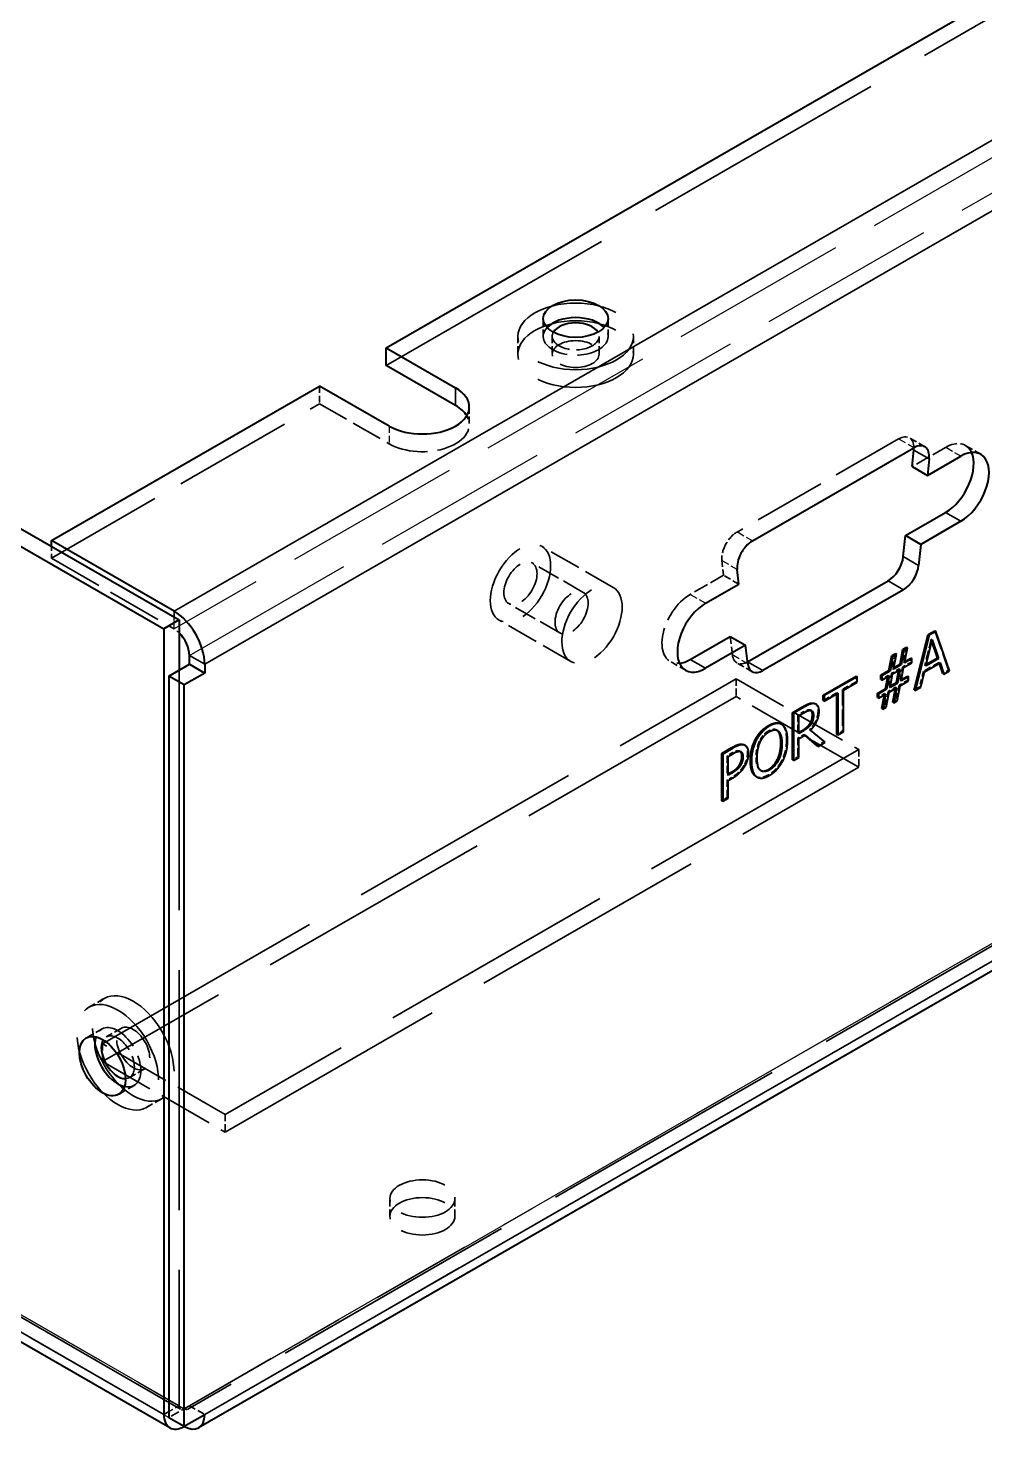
# Model space of a CAD drawing. Header units: millimetres. Extents: x 0 to 1188, y 0 to 840.
# Drawn here: x 1034.16 to 1067.27, y 631.23 to 679.83 of the extents above; entities that cross this region are included whole.
import ezdxf

# ---------------------------------------------------------------- set-up
doc = ezdxf.new("R2010")
doc.units = ezdxf.units.MM
doc.header["$LTSCALE"] = 2
doc.linetypes.add('DASHED', pattern=[0.2067, 0.1654, -0.0413])
for name, color, linetype, lineweight in [('가려진 것(ISO)', 2, 'DASHED', 35), ('가려진 좁은 것(ISO)', 2, 'DASHED', 25), ('가시적인 것(ISO)', 3, 'Continuous', 40), ('가시적인 좁은 것(ISO)', 3, 'Continuous', 35)]:
    doc.layers.add(name, color=color, linetype=linetype, lineweight=lineweight)

msp = doc.modelspace()

# ---------------------------------------------------------------- linework, layer by layer
at = {"layer": '가려진 것(ISO)', "ltscale": 26.00387}
msp.add_line((1046.548, 668.156), (1099.758, 698.798), dxfattribs=at)
at = {"layer": '가려진 것(ISO)', "ltscale": 25.337482}
msp.add_line((1039.441, 632.055), (957.968, 678.972), dxfattribs=at)
at = {"layer": '가려진 것(ISO)', "ltscale": 26.124819}
msp.add_line((1116.058, 676.032), (1039.69, 632.055), dxfattribs=at)
at = {"layer": '가려진 것(ISO)', "ltscale": 0.714161}
for p, q in [((1051.982, 669.164), (1051.982, 669.777)), ((1054.232, 669.164), (1054.232, 669.777)), ((1051.107, 669.164), (1051.107, 668.551)), ((1052.296, 669.164), (1052.296, 668.551)), ((1053.917, 669.164), (1053.917, 668.551)), ((1055.107, 669.164), (1055.107, 668.551)), ((1044.25, 667.446), (1044.25, 666.833)), ((1049.428, 666.723), (1049.428, 666.11)), ((1065.186, 665.347), (1064.655, 665.652)), ((1067.122, 665.086), (1066.591, 665.392)), ((1058.751, 660.594), (1058.221, 660.899)), ((1056.91, 657.613), (1056.38, 657.919)), ((1059.212, 657.563), (1058.682, 657.869)), ((1058.657, 657.313), (1058.657, 656.7)), ((1062.9, 654.87), (1062.9, 654.257)), ((1036.269, 645.957), (1036.8, 646.262)), ((1036.706, 645.199), (1036.176, 644.893)), ((1036.863, 644.926), (1037.393, 645.232)), ((1036.737, 644.69), (1036.737, 644.077)), ((1037.672, 643.521), (1038.202, 643.827)), ((1037.829, 643.249), (1037.298, 642.943)), ((1038.265, 642.491), (1038.796, 642.796)), ((1040.98, 642.247), (1040.98, 641.634)), ((1046.678, 638.722), (1046.678, 639.336)), ((1048.928, 638.722), (1048.928, 639.336)), ((1039.742, 632.17), (1040.273, 631.864))]:
    msp.add_line(p, q, dxfattribs=at)
at = {"layer": '가려진 것(ISO)', "ltscale": 12.499472}
msp.add_line((1034.969, 661.489), (1044.25, 666.833), dxfattribs=at)
at = {"layer": '가려진 것(ISO)', "ltscale": 3.237884}
msp.add_line((1044.25, 666.833), (1046.654, 665.449), dxfattribs=at)
at = {"layer": '가려진 것(ISO)', "ltscale": 7.529468}
msp.add_line((1064.281, 665.615), (1058.69, 662.396), dxfattribs=at)
at = {"layer": '가려진 것(ISO)', "ltscale": 1.554712}
for p, q in [((1065.905, 665.324), (1064.751, 664.659)), ((1058.221, 660.899), (1057.066, 660.234))]:
    msp.add_line(p, q, dxfattribs=at)
at = {"layer": '가려진 것(ISO)', "ltscale": 0.476993}
msp.add_line((1034.969, 661.489), (1034.969, 661.898), dxfattribs=at)
at = {"layer": '가려진 것(ISO)', "ltscale": 5.71399}
for p, q in [((1034.969, 661.489), (1039.212, 659.045)), ((1058.657, 657.313), (1062.9, 654.87)), ((1062.9, 654.257), (1058.657, 656.7)), ((1040.98, 642.247), (1036.737, 644.69)), ((1036.737, 644.077), (1040.98, 641.634))]:
    msp.add_line(p, q, dxfattribs=at)
at = {"layer": '가려진 것(ISO)', "ltscale": 3.333119}
for p, q in [((1054.408, 660.478), (1051.933, 661.903)), ((1052.936, 657.921), (1050.461, 659.346))]:
    msp.add_line(p, q, dxfattribs=at)
at = {"layer": '가려진 것(ISO)', "ltscale": 2.380771}
for p, q in [((1053.37, 660.309), (1051.602, 661.327)), ((1052.561, 658.904), (1050.793, 659.922))]:
    msp.add_line(p, q, dxfattribs=at)
at = {"layer": '가려진 것(ISO)', "ltscale": 0.632481}
msp.add_line((1058.164, 661.405), (1058.221, 660.899), dxfattribs=at)
at = {"layer": '가려진 것(ISO)', "ltscale": 0.806388}
msp.add_line((1058.457, 658.787), (1058.53, 658.141), dxfattribs=at)
at = {"layer": '가려진 것(ISO)', "ltscale": 0.943417}
msp.add_line((1065.409, 658.687), (1065.192, 657.792), dxfattribs=at)
at = {"layer": '가려진 것(ISO)', "ltscale": 0.047517}
for p, q in [((1065.409, 658.687), (1065.445, 658.667)), ((1064.07, 657.674), (1064.105, 657.654)), ((1064.299, 657.66), (1064.334, 657.64)), ((1064.418, 657.726), (1064.454, 657.706)), ((1064.451, 657.894), (1064.487, 657.874)), ((1064.697, 657.887), (1064.732, 657.866)), ((1065.14, 657.576), (1065.176, 657.556)), ((1065.192, 657.792), (1065.227, 657.771)), ((1065.68, 657.887), (1065.715, 657.867)), ((1066.007, 657.618), (1066.042, 657.598)), ((1062.808, 657.218), (1062.843, 657.198)), ((1063.914, 657.436), (1063.949, 657.416)), ((1064.037, 657.509), (1064.072, 657.489)), ((1064.299, 657.097), (1064.334, 657.077)), ((1064.332, 657.265), (1064.368, 657.245)), ((1064.585, 657.262), (1064.621, 657.242)), ((1062.146, 656.836), (1062.181, 656.816)), ((1062.334, 656.945), (1062.369, 656.924)), ((1063.795, 656.807), (1063.83, 656.787)), ((1063.917, 656.878), (1063.953, 656.857)), ((1063.948, 657.041), (1063.984, 657.021)), ((1064.176, 657.027), (1064.212, 657.006)), ((1065.012, 657.045), (1065.047, 657.025)), ((1061.238, 656.235), (1061.274, 656.215)), ((1063.818, 656.358), (1063.853, 656.337)), ((1064.199, 656.577), (1064.235, 656.557)), ((1060.233, 655.742), (1060.268, 655.721)), ((1060.797, 656.065), (1060.832, 656.045)), ((1060.056, 655.549), (1060.091, 655.529)), ((1060.797, 655.45), (1060.832, 655.471)), ((1060.797, 655.45), (1060.832, 655.43)), ((1060.797, 655.269), (1060.832, 655.248)), ((1061.012, 655.393), (1061.047, 655.372)), ((1061.2, 655.562), (1061.235, 655.542)), ((1061.703, 655.14), (1061.739, 655.12)), ((1062.334, 655.503), (1062.369, 655.483)), ((1058.348, 654.655), (1058.383, 654.634)), ((1058.79, 654.815), (1058.826, 654.794)), ((1060.797, 654.618), (1060.832, 654.598)), ((1058.348, 654.003), (1058.383, 654.023)), ((1058.348, 654.003), (1058.383, 653.982)), ((1058.348, 653.817), (1058.383, 653.797)), ((1059.499, 654.151), (1059.534, 654.131)), ((1058.348, 653.208), (1058.383, 653.187))]:
    msp.add_line(p, q, dxfattribs=at)
at = {"layer": '가려진 것(ISO)', "ltscale": 0.101237}
msp.add_line((1065.433, 658.618), (1065.409, 658.687), dxfattribs=at)
at = {"layer": '가려진 것(ISO)', "ltscale": 2.009916}
msp.add_line((1065.53, 658.979), (1066.007, 657.618), dxfattribs=at)
at = {"layer": '가려진 것(ISO)', "ltscale": 0.55657}
for p, q in [((1064.169, 658.195), (1064.07, 657.674)), ((1064.551, 658.415), (1064.451, 657.894))]:
    msp.add_line(p, q, dxfattribs=at)
at = {"layer": '가려진 것(ISO)', "ltscale": 25.097536}
msp.add_line((1039.389, 657.617), (1039.389, 632.17), dxfattribs=at)
at = {"layer": '가려진 것(ISO)', "ltscale": 0.353365}
msp.add_line((1064.299, 657.66), (1064.037, 657.509), dxfattribs=at)
at = {"layer": '가려진 것(ISO)', "ltscale": 0.059308}
for p, q in [((1064.07, 657.674), (1064.114, 657.7)), ((1064.451, 657.894), (1064.496, 657.919))]:
    msp.add_line(p, q, dxfattribs=at)
at = {"layer": '가려진 것(ISO)', "ltscale": 0.04873}
msp.add_line((1064.29, 657.615), (1064.299, 657.66), dxfattribs=at)
at = {"layer": '가려진 것(ISO)', "ltscale": 0.493694}
msp.add_line((1064.418, 657.726), (1064.332, 657.265), dxfattribs=at)
at = {"layer": '가려진 것(ISO)', "ltscale": 0.374974}
msp.add_line((1064.697, 657.887), (1064.418, 657.726), dxfattribs=at)
at = {"layer": '가려진 것(ISO)', "ltscale": 0.172774}
for p, q in [((1064.697, 658.035), (1064.697, 657.887)), ((1064.585, 657.411), (1064.585, 657.262))]:
    msp.add_line(p, q, dxfattribs=at)
at = {"layer": '가려진 것(ISO)', "ltscale": 0.55977}
msp.add_line((1065.14, 657.576), (1065.012, 657.045), dxfattribs=at)
at = {"layer": '가려진 것(ISO)', "ltscale": 0.726895}
msp.add_line((1065.68, 657.887), (1065.14, 657.576), dxfattribs=at)
at = {"layer": '가려진 것(ISO)', "ltscale": 0.063029}
msp.add_line((1065.192, 657.792), (1065.239, 657.819), dxfattribs=at)
at = {"layer": '가려진 것(ISO)', "ltscale": 0.049771}
msp.add_line((1065.691, 657.853), (1065.68, 657.887), dxfattribs=at)
at = {"layer": '가려진 것(ISO)', "ltscale": 0.266928}
msp.add_line((1066.007, 657.618), (1065.808, 657.504), dxfattribs=at)
at = {"layer": '가려진 것(ISO)', "ltscale": 24.995968}
for p, q in [((1036.737, 644.69), (1058.657, 657.313)), ((1058.657, 656.7), (1036.737, 644.077)), ((1062.9, 654.87), (1040.98, 642.247)), ((1040.98, 641.634), (1062.9, 654.257))]:
    msp.add_line(p, q, dxfattribs=at)
at = {"layer": '가려진 것(ISO)', "ltscale": 0.638915}
for p, q in [((1062.808, 657.218), (1062.334, 656.945)), ((1062.146, 656.836), (1061.671, 656.563))]:
    msp.add_line(p, q, dxfattribs=at)
at = {"layer": '가려진 것(ISO)', "ltscale": 0.225253}
msp.add_line((1062.808, 657.411), (1062.808, 657.218), dxfattribs=at)
at = {"layer": '가려진 것(ISO)', "ltscale": 0.341017}
msp.add_line((1063.914, 657.436), (1063.661, 657.29), dxfattribs=at)
at = {"layer": '가려진 것(ISO)', "ltscale": 0.048693}
msp.add_line((1063.905, 657.39), (1063.914, 657.436), dxfattribs=at)
at = {"layer": '가려진 것(ISO)', "ltscale": 0.500422}
msp.add_line((1064.037, 657.509), (1063.948, 657.041), dxfattribs=at)
at = {"layer": '가려진 것(ISO)', "ltscale": 0.555072}
for p, q in [((1064.299, 657.097), (1064.199, 656.577)), ((1063.917, 656.878), (1063.818, 656.358))]:
    msp.add_line(p, q, dxfattribs=at)
at = {"layer": '가려진 것(ISO)', "ltscale": 0.385779}
msp.add_line((1064.585, 657.262), (1064.299, 657.097), dxfattribs=at)
at = {"layer": '가려진 것(ISO)', "ltscale": 0.058956}
msp.add_line((1064.332, 657.265), (1064.376, 657.29), dxfattribs=at)
at = {"layer": '가려진 것(ISO)', "ltscale": 0.047334}
msp.add_line((1062.146, 656.796), (1062.146, 656.836), dxfattribs=at)
at = {"layer": '가려진 것(ISO)', "ltscale": 1.679244}
msp.add_line((1062.334, 656.945), (1062.334, 655.503), dxfattribs=at)
at = {"layer": '가려진 것(ISO)', "ltscale": 0.330212}
msp.add_line((1063.795, 656.807), (1063.549, 656.666), dxfattribs=at)
at = {"layer": '가려진 것(ISO)', "ltscale": 0.048785}
for p, q in [((1063.786, 656.761), (1063.795, 656.807)), ((1064.168, 656.981), (1064.176, 657.027))]:
    msp.add_line(p, q, dxfattribs=at)
at = {"layer": '가려진 것(ISO)', "ltscale": 0.348734}
msp.add_line((1064.176, 657.027), (1063.917, 656.878), dxfattribs=at)
at = {"layer": '가려진 것(ISO)', "ltscale": 0.059112}
msp.add_line((1063.948, 657.041), (1063.992, 657.066), dxfattribs=at)
at = {"layer": '가려진 것(ISO)', "ltscale": 0.256123}
msp.add_line((1065.012, 657.045), (1064.822, 656.936), dxfattribs=at)
at = {"layer": '가려진 것(ISO)', "ltscale": 0.251493}
msp.add_line((1060.983, 656.173), (1060.797, 656.065), dxfattribs=at)
at = {"layer": '가려진 것(ISO)', "ltscale": 0.165056}
for p, q in [((1063.818, 656.358), (1063.695, 656.287)), ((1064.199, 656.577), (1064.077, 656.507))]:
    msp.add_line(p, q, dxfattribs=at)
at = {"layer": '가려진 것(ISO)', "ltscale": 0.716091}
msp.add_line((1060.797, 656.065), (1060.797, 655.45), dxfattribs=at)
at = {"layer": '가려진 것(ISO)', "ltscale": 0.290081}
msp.add_line((1061.012, 655.393), (1060.797, 655.269), dxfattribs=at)
at = {"layer": '가려진 것(ISO)', "ltscale": 0.757766}
msp.add_line((1060.797, 655.269), (1060.797, 654.618), dxfattribs=at)
at = {"layer": '가려진 것(ISO)', "ltscale": 0.060476}
msp.add_line((1061.04, 655.368), (1061.012, 655.393), dxfattribs=at)
at = {"layer": '가려진 것(ISO)', "ltscale": 1.070492}
msp.add_line((1061.2, 655.562), (1061.703, 655.14), dxfattribs=at)
at = {"layer": '가려진 것(ISO)', "ltscale": 0.328669}
msp.add_line((1061.703, 655.14), (1061.459, 654.999), dxfattribs=at)
at = {"layer": '가려진 것(ISO)', "ltscale": 0.253036}
for p, q in [((1062.334, 655.503), (1062.146, 655.395)), ((1060.797, 654.618), (1060.609, 654.51)), ((1058.348, 653.208), (1058.16, 653.099))]:
    msp.add_line(p, q, dxfattribs=at)
at = {"layer": '가려진 것(ISO)', "ltscale": 0.209818}
msp.add_line((1058.503, 654.744), (1058.348, 654.655), dxfattribs=at)
at = {"layer": '가려진 것(ISO)', "ltscale": 0.759309}
msp.add_line((1058.348, 654.655), (1058.348, 654.003), dxfattribs=at)
at = {"layer": '가려진 것(ISO)', "ltscale": 0.214448}
msp.add_line((1058.507, 653.909), (1058.348, 653.817), dxfattribs=at)
at = {"layer": '가려진 것(ISO)', "ltscale": 0.709917}
msp.add_line((1058.348, 653.817), (1058.348, 653.208), dxfattribs=at)
at = {"layer": '가려진 것(ISO)', "ltscale": 0.952248}
msp.add_line((1039.742, 632.17), (1039.035, 631.762), dxfattribs=at)
at = {"layer": '가려진 것(ISO)', "ltscale": 11.967462}
for centre, major_axis, ratio in [((1053.107, 669.164), (-2, 0), 0.575862), ((1053.107, 668.551), (-2, 0), 0.575862), ((1037.798, 644.529), (-0.998, 1.733), 0.578093), ((1037.267, 644.224), (-0.998, 1.733), 0.578093)]:
    msp.add_ellipse(centre, major_axis=major_axis, ratio=ratio, dxfattribs=at)
at = {"layer": '가려진 것(ISO)', "ltscale": 4.422073}
msp.add_ellipse((1053.107, 669.164), major_axis=(-1.125, 0), ratio=0.575862, start_param=5.79023, end_param=9.917733, dxfattribs=at)
at = {"layer": '가려진 것(ISO)', "ltscale": 2.901975}
msp.add_ellipse((1053.107, 669.164), major_axis=(0.811, 0), ratio=0.575862, start_param=2.83251, end_param=6.592268, dxfattribs=at)
at = {"layer": '가려진 것(ISO)', "ltscale": 4.849754}
for centre, major_axis, ratio in [((1053.107, 668.551), (-0.81, 0), 0.575862), ((1051.197, 660.625), (-0.404, -0.702), 0.578093), ((1052.965, 659.607), (-0.404, -0.702), 0.578093), ((1037.798, 644.529), (-0.404, 0.702), 0.578093)]:
    msp.add_ellipse(centre, major_axis=major_axis, ratio=ratio, dxfattribs=at)
at = {"layer": '가려진 것(ISO)', "ltscale": 4.162821}
msp.add_ellipse((1047.803, 666.11), major_axis=(1.625, 0), ratio=0.575862, start_param=3.926991, end_param=6.61697, dxfattribs=at)
at = {"layer": '가려진 것(ISO)', "ltscale": 1.119102}
msp.add_ellipse((1064.281, 665.002), major_axis=(0.374, 0.65), ratio=0.578093, start_param=5.499713, end_param=7.06665, dxfattribs=at)
at = {"layer": '가려진 것(ISO)', "ltscale": 1.543277}
msp.add_ellipse((1065.905, 664.2), major_axis=(0.686, 1.192), ratio=0.578093, start_param=5.888031, end_param=7.06665, dxfattribs=at)
at = {"layer": '가려진 것(ISO)', "ltscale": 8.825976}
for centre in [(1051.197, 660.625), (1053.672, 659.199)]:
    msp.add_ellipse(centre, major_axis=(-0.736, -1.278), ratio=0.578093, dxfattribs=at)
at = {"layer": '가려진 것(ISO)', "ltscale": 1.208387}
msp.add_ellipse((1058.69, 661.783), major_axis=(-0.374, -0.65), ratio=0.578093, start_param=3.925057, end_param=5.616996, dxfattribs=at)
at = {"layer": '가려진 것(ISO)', "ltscale": 3.605266}
msp.add_ellipse((1057.066, 659.11), major_axis=(-0.686, -1.192), ratio=0.578093, start_param=3.925057, end_param=6.67834, dxfattribs=at)
at = {"layer": '가려진 것(ISO)', "ltscale": 0.242632}
msp.add_ellipse((1039.212, 658.432), major_axis=(0.374, -0.65), ratio=0.578093, start_param=2.018291, end_param=2.358128, dxfattribs=at)
at = {"layer": '가려진 것(ISO)', "ltscale": 1.030391}
msp.add_ellipse((1059.056, 658.519), major_axis=(-0.374, -0.65), ratio=0.578093, start_param=5.616996, end_param=7.059734, dxfattribs=at)
at = {"layer": '가려진 것(ISO)', "ltscale": 4.415424}
msp.add_ellipse((1037.267, 644.224), major_axis=(0.561, -0.975), ratio=0.578093, start_param=5.793333, end_param=9.91463, dxfattribs=at)
at = {"layer": '가려진 것(ISO)', "ltscale": 2.892508}
msp.add_ellipse((1037.267, 644.224), major_axis=(-0.404, 0.702), ratio=0.578093, start_param=2.838643, end_param=6.586135, dxfattribs=at)
at = {"layer": '가려진 것(ISO)', "ltscale": 6.731654}
for centre in [(1047.803, 639.336), (1047.803, 638.722)]:
    msp.add_ellipse(centre, major_axis=(-1.125, 0), ratio=0.575862, dxfattribs=at)
at = {"layer": '가려진 것(ISO)', "ltscale": 0.373886}
for major_axis, start_param, end_param in [((-0.125, -0.217), 5.495853, 7.06665), ((0.125, -0.217), 5.499721, 7.070517)]:
    msp.add_ellipse((1039.565, 632.271), major_axis=major_axis, ratio=0.578093, start_param=start_param, end_param=end_param, dxfattribs=at)
at = {"layer": '가려진 것(ISO)', "ltscale": 0.313784}
msp.add_open_spline([(1061.208, 656.246), (1061.168, 656.254), (1061.061, 656.217), (1060.983, 656.173)], degree=2, dxfattribs=at)
at = {"layer": '가려진 것(ISO)', "ltscale": 0.733445}
msp.add_open_spline([(1061.493, 656.211), (1061.493, 656.032), (1061.335, 655.698), (1061.2, 655.562)], degree=2, dxfattribs=at)
at = {"layer": '가려진 것(ISO)', "ltscale": 0.085643}
msp.add_open_spline([(1061.254, 656.223), (1061.236, 656.241), (1061.208, 656.246)], degree=2, dxfattribs=at)
at = {"layer": '가려진 것(ISO)', "ltscale": 0.387417}
msp.add_open_spline([(1061.393, 656.455), (1061.427, 656.435), (1061.493, 656.339), (1061.493, 656.211)], degree=2, knots=[0.446991, 0.446991, 0.446991, 1, 2, 2, 2], dxfattribs=at)
at = {"layer": '가려진 것(ISO)', "ltscale": 0.045607}
msp.add_open_spline([(1060.21, 655.757), (1060.222, 655.75), (1060.233, 655.742)], degree=2, dxfattribs=at)
at = {"layer": '가려진 것(ISO)', "ltscale": 0.785429}
msp.add_open_spline([(1060.233, 655.742), (1060.313, 655.679), (1060.402, 655.413), (1060.402, 655.209)], degree=2, dxfattribs=at)
at = {"layer": '가려진 것(ISO)', "ltscale": 0.606876}
msp.add_open_spline([(1059.464, 655.162), (1059.408, 655.046), (1059.348, 654.76), (1059.348, 654.601)], degree=2, dxfattribs=at)
at = {"layer": '가려진 것(ISO)', "ltscale": 0.485433}
msp.add_open_spline([(1059.778, 655.513), (1059.676, 655.454), (1059.522, 655.283), (1059.464, 655.162)], degree=2, dxfattribs=at)
at = {"layer": '가려진 것(ISO)', "ltscale": 0.445941}
msp.add_open_spline([(1060.073, 655.538), (1060.023, 655.575), (1059.876, 655.569), (1059.778, 655.513)], degree=2, knots=[0.151924, 0.151924, 0.151924, 1, 2, 2, 2], dxfattribs=at)
at = {"layer": '가려진 것(ISO)', "ltscale": 0.784362}
msp.add_open_spline([(1060.402, 655.209), (1060.402, 655.01), (1060.315, 654.638), (1060.233, 654.481)], degree=2, dxfattribs=at)
at = {"layer": '가려진 것(ISO)', "ltscale": 0.352294}
msp.add_open_spline([(1058.756, 654.827), (1058.711, 654.836), (1058.592, 654.795), (1058.503, 654.744)], degree=2, dxfattribs=at)
at = {"layer": '가려진 것(ISO)', "ltscale": 0.093609}
msp.add_open_spline([(1058.807, 654.803), (1058.786, 654.821), (1058.756, 654.827)], degree=2, dxfattribs=at)
at = {"layer": '가려진 것(ISO)', "ltscale": 0.466481}
msp.add_open_spline([(1059.054, 654.756), (1059.054, 654.65), (1058.988, 654.422), (1058.93, 654.322)], degree=2, dxfattribs=at)
at = {"layer": '가려진 것(ISO)', "ltscale": 0.432111}
msp.add_open_spline([(1058.942, 655.029), (1058.982, 655.006), (1059.054, 654.893), (1059.054, 654.756)], degree=2, knots=[0.392416, 0.392416, 0.392416, 1, 2, 2, 2], dxfattribs=at)
at = {"layer": '가려진 것(ISO)', "ltscale": 0.619827}
msp.add_open_spline([(1058.93, 654.322), (1058.856, 654.196), (1058.658, 653.996), (1058.507, 653.909)], degree=2, dxfattribs=at)
at = {"layer": '가려진 것(ISO)', "ltscale": 0.708477}
msp.add_open_spline([(1059.348, 654.601), (1059.348, 654.279), (1059.489, 654.154), (1059.517, 654.142)], degree=2, knots=[0, 0, 0, 1, 1.207672, 1.207672, 1.207672], dxfattribs=at)
at = {"layer": '가려진 것(ISO)', "ltscale": 0.688465}
msp.add_open_spline([(1060.233, 654.481), (1060.146, 654.317), (1059.915, 654.076), (1059.777, 653.996)], degree=2, dxfattribs=at)
at = {"layer": '가려진 것(ISO)', "ltscale": 0.636822}
msp.add_open_spline([(1059.777, 653.996), (1059.633, 653.914), (1059.422, 653.896), (1059.347, 653.939)], degree=2, knots=[0, 0, 0, 1, 1.847442, 1.847442, 1.847442], dxfattribs=at)
at = {"layer": '가려진 좁은 것(ISO)', "ltscale": 18.660585}
for p, q in [((1115.579, 703.022), (1039.212, 659.045)), ((1039.742, 658.127), (1116.11, 702.104)), ((1039.565, 632.067), (1115.933, 676.044)), ((1116.11, 676.147), (1039.742, 632.17)), ((1115.933, 675.431), (1039.565, 631.454))]:
    msp.add_line(p, q, dxfattribs=at)
at = {"layer": '가려진 좁은 것(ISO)', "ltscale": 18.58082}
for p, q in [((1039.389, 632.17), (957.916, 679.087)), ((958.093, 678.984), (1039.565, 632.067)), ((1039.565, 631.454), (958.093, 678.371))]:
    msp.add_line(p, q, dxfattribs=at)
at = {"layer": '가려진 좁은 것(ISO)', "ltscale": 0.714161}
for p, q in [((1046.654, 666.062), (1046.654, 665.449)), ((1064.811, 665.31), (1064.281, 665.615)), ((1066.435, 665.019), (1065.905, 665.324)), ((1059.221, 662.09), (1058.69, 662.396)), ((1058.694, 661.1), (1058.164, 661.405)), ((1057.597, 659.929), (1057.066, 660.234)), ((1059.06, 657.836), (1058.53, 658.141))]:
    msp.add_line(p, q, dxfattribs=at)
at = {"layer": '가려진 좁은 것(ISO)', "ltscale": 0.476993}
msp.add_line((1039.212, 659.045), (1039.212, 659.455), dxfattribs=at)
at = {"layer": '가려진 좁은 것(ISO)', "ltscale": 0.047517}
for p, q in [((1060.983, 656.173), (1061.019, 656.152)), ((1061.208, 656.246), (1061.243, 656.226)), ((1061.493, 656.211), (1061.529, 656.19)), ((1059.464, 655.162), (1059.499, 655.142)), ((1059.778, 655.513), (1059.813, 655.492)), ((1060.402, 655.209), (1060.438, 655.188)), ((1058.503, 654.744), (1058.539, 654.724)), ((1058.756, 654.827), (1058.791, 654.807)), ((1059.054, 654.756), (1059.089, 654.736)), ((1058.93, 654.322), (1058.965, 654.302)), ((1059.348, 654.601), (1059.383, 654.581)), ((1060.233, 654.481), (1060.268, 654.461)), ((1058.507, 653.909), (1058.542, 653.889)), ((1059.777, 653.996), (1059.812, 653.976))]:
    msp.add_line(p, q, dxfattribs=at)
at = {"layer": '가려진 좁은 것(ISO)', "ltscale": 0.476074}
msp.add_line((1039.035, 631.966), (1039.389, 632.17), dxfattribs=at)
at = {"layer": '가시적인 것(ISO)'}
for p, q in [((957.916, 706.27), (1039.389, 659.353)), ((957.386, 705.965), (1038.858, 659.048)), ((1046.548, 668.77), (1099.758, 699.411)), ((1039.066, 631.405), (957.594, 678.322)), ((1116.432, 675.382), (1040.064, 631.405)), ((1046.548, 668.156), (1046.548, 668.77)), ((1046.548, 668.77), (1048.952, 667.385)), ((1048.952, 666.772), (1046.548, 668.156)), ((1034.969, 662.102), (1044.25, 667.446)), ((1046.654, 666.062), (1044.25, 667.446)), ((1059.221, 662.09), (1064.811, 665.31)), ((1064.751, 664.659), (1064.807, 665.231)), ((1065.281, 664.354), (1066.435, 665.019)), ((1065.338, 664.926), (1065.281, 664.354)), ((1064.751, 664.659), (1065.281, 664.354)), ((1064.514, 662.275), (1065.905, 663.076)), ((1066.435, 662.77), (1065.044, 661.969)), ((1034.969, 661.898), (1034.969, 662.102)), ((1039.212, 659.659), (1034.969, 662.102)), ((1064.442, 661.546), (1064.514, 662.275)), ((1065.044, 661.969), (1064.514, 662.275)), ((1065.044, 661.969), (1064.972, 661.24)), ((1058.751, 660.594), (1058.694, 661.1)), ((1057.597, 659.929), (1058.751, 660.594)), ((1059.056, 657.906), (1063.915, 660.704)), ((1064.446, 660.398), (1059.587, 657.6)), ((1039.389, 659.353), (1038.858, 659.048)), ((1038.858, 659.048), (1038.858, 631.864)), ((1039.389, 659.353), (1039.389, 657.617)), ((1057.066, 657.986), (1058.457, 658.787)), ((1058.457, 658.787), (1058.988, 658.482)), ((1064.822, 656.936), (1065.298, 658.845)), ((1065.334, 658.825), (1064.857, 656.915)), ((1065.227, 657.771), (1065.445, 658.667)), ((1065.298, 658.845), (1065.53, 658.979)), ((1065.298, 658.845), (1065.334, 658.825)), ((1065.565, 658.958), (1065.334, 658.825)), ((1065.628, 658.043), (1065.433, 658.618)), ((1065.445, 658.667), (1065.664, 658.023)), ((1065.53, 658.979), (1065.565, 658.958)), ((1066.042, 657.598), (1065.565, 658.958)), ((1039.742, 657.82), (1039.742, 658.127)), ((1058.988, 658.482), (1057.597, 657.681)), ((1059.06, 657.836), (1058.988, 658.482)), ((1063.947, 657.604), (1064.047, 658.125)), ((1064.082, 658.104), (1063.982, 657.583)), ((1064.047, 658.125), (1064.169, 658.195)), ((1064.047, 658.125), (1064.082, 658.104)), ((1064.205, 658.175), (1064.082, 658.104)), ((1064.105, 657.654), (1064.205, 658.175)), ((1064.169, 658.195), (1064.205, 658.175)), ((1064.329, 657.823), (1064.428, 658.345)), ((1064.464, 658.324), (1064.364, 657.803)), ((1064.428, 658.345), (1064.551, 658.415)), ((1064.428, 658.345), (1064.464, 658.324)), ((1064.586, 658.395), (1064.464, 658.324)), ((1064.487, 657.874), (1064.586, 658.395)), ((1064.551, 658.415), (1064.586, 658.395)), ((1039.035, 657.413), (1039.742, 657.82)), ((1039.742, 657.82), (1040.273, 657.515)), ((1040.273, 657.821), (1040.273, 657.515)), ((1063.661, 657.439), (1063.947, 657.604)), ((1063.982, 657.583), (1063.696, 657.418)), ((1063.947, 657.604), (1063.982, 657.583)), ((1064.072, 657.489), (1064.334, 657.64)), ((1064.364, 657.803), (1064.105, 657.654)), ((1064.114, 657.7), (1064.329, 657.823)), ((1064.211, 657.192), (1064.29, 657.615)), ((1064.334, 657.64), (1064.246, 657.172)), ((1064.329, 657.823), (1064.364, 657.803)), ((1064.368, 657.245), (1064.454, 657.706)), ((1064.454, 657.706), (1064.732, 657.866)), ((1064.732, 658.015), (1064.487, 657.874)), ((1064.496, 657.919), (1064.697, 658.035)), ((1064.697, 658.035), (1064.732, 658.015)), ((1064.732, 657.866), (1064.732, 658.015)), ((1065.176, 657.556), (1065.715, 657.867)), ((1065.664, 658.023), (1065.227, 657.771)), ((1065.239, 657.819), (1065.628, 658.043)), ((1065.628, 658.043), (1065.664, 658.023)), ((1065.808, 657.504), (1065.691, 657.853)), ((1065.715, 657.867), (1065.844, 657.484)), ((1065.844, 657.484), (1066.042, 657.598)), ((1039.565, 657.108), (1039.035, 657.413)), ((1039.035, 657.413), (1039.035, 631.762)), ((1040.273, 657.515), (1039.565, 657.108)), ((1039.565, 631.457), (1039.565, 657.108)), ((1061.671, 656.757), (1062.808, 657.411)), ((1062.843, 657.391), (1061.706, 656.736)), ((1062.369, 656.924), (1062.843, 657.198)), ((1062.808, 657.411), (1062.843, 657.391)), ((1062.843, 657.198), (1062.843, 657.391)), ((1063.661, 657.29), (1063.661, 657.439)), ((1063.661, 657.439), (1063.696, 657.418)), ((1063.661, 657.29), (1063.696, 657.27)), ((1063.696, 657.418), (1063.696, 657.27)), ((1063.696, 657.27), (1063.949, 657.416)), ((1063.828, 656.974), (1063.905, 657.39)), ((1063.949, 657.416), (1063.863, 656.954)), ((1063.984, 657.021), (1064.072, 657.489)), ((1064.246, 657.172), (1063.984, 657.021)), ((1063.992, 657.066), (1064.211, 657.192)), ((1064.211, 657.192), (1064.246, 657.172)), ((1064.334, 657.077), (1064.621, 657.242)), ((1064.621, 657.39), (1064.368, 657.245)), ((1064.376, 657.29), (1064.585, 657.411)), ((1064.585, 657.411), (1064.621, 657.39)), ((1064.621, 657.242), (1064.621, 657.39)), ((1065.047, 657.025), (1065.176, 657.556)), ((1065.808, 657.504), (1065.844, 657.484)), ((1061.671, 656.563), (1061.671, 656.757)), ((1061.671, 656.757), (1061.706, 656.736)), ((1061.706, 656.543), (1062.181, 656.816)), ((1061.706, 656.736), (1061.706, 656.543)), ((1062.146, 655.395), (1062.146, 656.796)), ((1062.181, 656.816), (1062.181, 655.374)), ((1062.369, 655.483), (1062.369, 656.924)), ((1063.549, 656.814), (1063.828, 656.974)), ((1063.549, 656.666), (1063.549, 656.814)), ((1063.549, 656.814), (1063.585, 656.794)), ((1063.549, 656.666), (1063.585, 656.645)), ((1063.863, 656.954), (1063.585, 656.794)), ((1063.585, 656.794), (1063.585, 656.645)), ((1063.585, 656.645), (1063.83, 656.787)), ((1063.695, 656.287), (1063.786, 656.761)), ((1063.83, 656.787), (1063.73, 656.267)), ((1063.828, 656.974), (1063.863, 656.954)), ((1063.853, 656.337), (1063.953, 656.857)), ((1063.953, 656.857), (1064.212, 657.006)), ((1064.077, 656.507), (1064.168, 656.981)), ((1064.212, 657.006), (1064.112, 656.486)), ((1064.235, 656.557), (1064.334, 657.077)), ((1064.822, 656.936), (1064.857, 656.915)), ((1064.857, 656.915), (1065.047, 657.025)), ((1060.609, 656.145), (1060.973, 656.355)), ((1060.609, 654.51), (1060.609, 656.145)), ((1060.609, 656.145), (1060.644, 656.125)), ((1061.009, 656.334), (1060.644, 656.125)), ((1060.644, 656.125), (1060.644, 654.489)), ((1060.832, 656.045), (1061.019, 656.152)), ((1061.393, 656.455), (1061.429, 656.434)), ((1061.671, 656.563), (1061.706, 656.543)), ((1063.695, 656.287), (1063.73, 656.267)), ((1063.73, 656.267), (1063.853, 656.337)), ((1064.077, 656.507), (1064.112, 656.486)), ((1064.112, 656.486), (1064.235, 656.557)), ((1060.21, 655.757), (1060.245, 655.736)), ((1060.832, 655.43), (1060.832, 656.045)), ((1061.217, 655.777), (1061.253, 655.757)), ((1059.322, 655.217), (1059.357, 655.197)), ((1060.832, 655.471), (1060.962, 655.545)), ((1060.997, 655.525), (1060.832, 655.43)), ((1060.832, 655.248), (1061.047, 655.372)), ((1060.832, 654.598), (1060.832, 655.248)), ((1061.459, 654.999), (1061.04, 655.368)), ((1061.047, 655.372), (1061.494, 654.979)), ((1061.739, 655.12), (1061.235, 655.542)), ((1062.146, 655.395), (1062.181, 655.374)), ((1062.181, 655.374), (1062.369, 655.483)), ((1058.16, 654.735), (1058.515, 654.939)), ((1058.16, 653.099), (1058.16, 654.735)), ((1058.16, 654.735), (1058.195, 654.714)), ((1058.55, 654.919), (1058.195, 654.714)), ((1058.195, 654.714), (1058.195, 653.079)), ((1058.383, 654.634), (1058.539, 654.724)), ((1058.942, 655.029), (1058.977, 655.009)), ((1061.459, 654.999), (1061.494, 654.979)), ((1061.494, 654.979), (1061.739, 655.12)), ((1058.383, 653.982), (1058.383, 654.634)), ((1058.777, 654.348), (1058.813, 654.328)), ((1060.609, 654.51), (1060.644, 654.489)), ((1060.644, 654.489), (1060.832, 654.598)), ((1058.383, 654.023), (1058.476, 654.077)), ((1058.511, 654.056), (1058.383, 653.982)), ((1058.383, 653.797), (1058.542, 653.889)), ((1058.383, 653.187), (1058.383, 653.797)), ((1059.347, 653.939), (1059.382, 653.919)), ((1058.16, 653.099), (1058.195, 653.079)), ((1058.195, 653.079), (1058.383, 653.187)), ((1039.565, 631.457), (1040.273, 631.864)), ((1039.035, 631.762), (1039.565, 631.457)), ((1039.565, 631.457), (1039.565, 631.454))]:
    msp.add_line(p, q, dxfattribs=at)
for centre, major_axis, ratio in [((1053.107, 669.777), (-1.125, 0), 0.575862), ((1036.737, 643.918), (-0.561, 0.975), 0.578093)]:
    msp.add_ellipse(centre, major_axis=major_axis, ratio=ratio, dxfattribs=at)
for centre, major_axis, ratio, start_param, end_param in [((1053.107, 669.164), (-1.125, 0), 0.575862, 3.634548, 5.79023), ((1053.107, 669.164), (-0.811, 0), 0.575862, 3.450675, 5.974103), ((1047.803, 666.723), (1.625, 0), 0.575862, 3.926991, 7.068583), ((1047.803, 666.11), (1.625, 0), 0.575862, 0.333785, 0.785398), ((1064.811, 664.697), (0.374, 0.65), 0.578093, 5.37471, 7.06665), ((1064.281, 665.002), (0.374, 0.65), 0.578093, 5.37471, 5.499713), ((1065.905, 664.2), (0.686, 1.192), 0.578093, 3.925057, 5.888031), ((1066.435, 663.895), (0.686, 1.192), 0.578093, 3.925057, 7.06665), ((1059.221, 661.477), (0.374, 0.65), 0.578093, 0.783464, 2.475404), ((1063.915, 661.317), (0.374, 0.65), 0.578093, 3.925057, 5.37471), ((1064.446, 661.011), (-0.374, -0.65), 0.578093, 0.783464, 2.233118), ((1039.212, 658.432), (-0.749, 1.3), 0.578093, 3.928925, 5.499721), ((1057.597, 658.805), (-0.686, -1.192), 0.578093, 3.925057, 7.06665), ((1039.212, 658.432), (0.374, -0.65), 0.578093, 0.787332, 2.018291), ((1057.066, 659.11), (0.686, 1.192), 0.578093, 3.536747, 3.925057), ((1059.056, 658.519), (0.374, 0.65), 0.578093, 3.918141, 3.925057), ((1059.587, 658.213), (-0.374, -0.65), 0.578093, 5.616996, 7.06665), ((1037.267, 644.224), (0.561, -0.975), 0.578093, 3.631445, 5.793333), ((1037.267, 644.224), (0.404, -0.702), 0.578093, 3.444543, 5.980235), ((1039.565, 632.271), (-0.499, -0.867), 0.578093, 5.495853, 7.06665), ((1039.565, 632.271), (0.499, -0.867), 0.578093, 5.499721, 7.070517)]:
    msp.add_ellipse(centre, major_axis=major_axis, ratio=ratio, start_param=start_param, end_param=end_param, dxfattribs=at)
for points in [[(1060.973, 656.355), (1061.095, 656.425), (1061.259, 656.489), (1061.333, 656.476)], [(1061.368, 656.456), (1061.294, 656.468), (1061.13, 656.404), (1061.009, 656.334)], [(1061.019, 656.152), (1061.097, 656.197), (1061.203, 656.233), (1061.243, 656.226)], [(1061.235, 655.542), (1061.371, 655.678), (1061.529, 656.011), (1061.529, 656.19)], [(1061.243, 656.226), (1061.289, 656.217), (1061.333, 656.132), (1061.333, 656.06)], [(1061.333, 656.476), (1061.366, 656.47), (1061.393, 656.455)], [(1061.529, 656.19), (1061.529, 656.319), (1061.443, 656.443), (1061.368, 656.456)], [(1059.322, 655.217), (1059.404, 655.373), (1059.635, 655.618), (1059.777, 655.7)], [(1059.812, 655.68), (1059.67, 655.598), (1059.44, 655.353), (1059.357, 655.197)], [(1060.268, 655.721), (1060.188, 655.78), (1059.956, 655.763), (1059.812, 655.68)], [(1060.438, 655.188), (1060.438, 655.392), (1060.348, 655.659), (1060.268, 655.721)], [(1060.962, 655.545), (1061.043, 655.592), (1061.173, 655.7), (1061.217, 655.777)], [(1061.253, 655.757), (1061.208, 655.679), (1061.078, 655.572), (1060.997, 655.525)], [(1061.217, 655.777), (1061.259, 655.846), (1061.297, 655.996), (1061.297, 656.08)], [(1061.333, 656.06), (1061.333, 655.975), (1061.294, 655.826), (1061.253, 655.757)], [(1059.152, 654.489), (1059.152, 654.694), (1059.24, 655.057), (1059.322, 655.217)], [(1059.357, 655.197), (1059.276, 655.037), (1059.187, 654.674), (1059.187, 654.468)], [(1059.383, 654.581), (1059.383, 654.74), (1059.443, 655.026), (1059.499, 655.142)], [(1059.499, 655.142), (1059.558, 655.263), (1059.711, 655.434), (1059.813, 655.492)], [(1059.813, 655.492), (1059.912, 655.549), (1060.07, 655.555), (1060.126, 655.503)], [(1060.091, 655.523), (1060.082, 655.531), (1060.073, 655.538)], [(1060.206, 655.096), (1060.206, 655.257), (1060.146, 655.473), (1060.091, 655.523)], [(1060.126, 655.503), (1060.181, 655.452), (1060.242, 655.237), (1060.242, 655.075)], [(1060.268, 654.461), (1060.351, 654.617), (1060.438, 654.989), (1060.438, 655.188)], [(1058.515, 654.939), (1058.641, 655.012), (1058.817, 655.066), (1058.885, 655.05)], [(1058.539, 654.724), (1058.627, 654.775), (1058.746, 654.816), (1058.791, 654.807)], [(1058.92, 655.03), (1058.853, 655.045), (1058.676, 654.991), (1058.55, 654.919)], [(1058.791, 654.807), (1058.842, 654.797), (1058.893, 654.701), (1058.893, 654.617)], [(1058.885, 655.05), (1058.916, 655.044), (1058.942, 655.029)], [(1059.089, 654.736), (1059.089, 654.873), (1059, 655.013), (1058.92, 655.03)], [(1058.965, 654.302), (1059.024, 654.402), (1059.089, 654.63), (1059.089, 654.736)], [(1059.778, 654.185), (1059.974, 654.298), (1060.206, 654.774), (1060.206, 655.096)], [(1060.242, 655.075), (1060.242, 654.753), (1060.009, 654.278), (1059.813, 654.165)], [(1058.476, 654.077), (1058.591, 654.143), (1058.732, 654.266), (1058.777, 654.348)], [(1058.813, 654.328), (1058.767, 654.246), (1058.626, 654.122), (1058.511, 654.056)], [(1058.542, 653.889), (1058.694, 653.976), (1058.892, 654.176), (1058.965, 654.302)], [(1058.777, 654.348), (1058.82, 654.422), (1058.858, 654.559), (1058.858, 654.637)], [(1058.893, 654.617), (1058.893, 654.538), (1058.855, 654.401), (1058.813, 654.328)], [(1059.321, 653.956), (1059.239, 654.018), (1059.152, 654.287), (1059.152, 654.489)], [(1059.187, 654.468), (1059.187, 654.267), (1059.275, 653.998), (1059.356, 653.936)], [(1059.813, 654.165), (1059.617, 654.052), (1059.383, 654.259), (1059.383, 654.581)], [(1059.517, 654.142), (1059.623, 654.096), (1059.778, 654.185)], [(1059.812, 653.976), (1059.951, 654.056), (1060.181, 654.297), (1060.268, 654.461)], [(1059.347, 653.939), (1059.333, 653.947), (1059.321, 653.956)], [(1059.356, 653.936), (1059.44, 653.874), (1059.669, 653.893), (1059.812, 653.976)]]:
    msp.add_open_spline(points, degree=2, dxfattribs=at)
for points, knots in [([(1061.297, 656.08), (1061.297, 656.152), (1061.267, 656.211), (1061.254, 656.223)], [0, 0, 0, 1, 1.399165, 1.399165, 1.399165]), ([(1059.777, 655.7), (1059.921, 655.783), (1060.136, 655.799), (1060.21, 655.757)], [0, 0, 0, 1, 1.859287, 1.859287, 1.859287]), ([(1058.858, 654.637), (1058.858, 654.722), (1058.822, 654.789), (1058.807, 654.803)], [0, 0, 0, 1, 1.416961, 1.416961, 1.416961])]:
    msp.add_open_spline(points, degree=2, knots=knots, dxfattribs=at)
at = {"layer": '가시적인 좁은 것(ISO)'}
for p, q in [((1039.212, 659.659), (1115.579, 703.636)), ((1116.64, 701.799), (1040.273, 657.821)), ((957.386, 678.781), (1038.858, 631.864)), ((1040.273, 631.864), (1116.64, 675.841)), ((1048.952, 667.385), (1048.952, 666.772)), ((1065.338, 664.926), (1064.807, 665.231)), ((1066.435, 662.77), (1065.905, 663.076)), ((1064.972, 661.24), (1064.442, 661.546)), ((1064.446, 660.398), (1063.915, 660.704)), ((1039.212, 659.455), (1039.212, 659.659)), ((1039.742, 658.127), (1040.273, 657.821)), ((1057.597, 657.681), (1057.066, 657.986)), ((1059.587, 657.6), (1059.056, 657.906)), ((1060.973, 656.355), (1061.009, 656.334)), ((1061.333, 656.476), (1061.368, 656.456)), ((1059.777, 655.7), (1059.812, 655.68)), ((1061.297, 656.08), (1061.333, 656.06)), ((1060.091, 655.523), (1060.126, 655.503)), ((1060.962, 655.545), (1060.997, 655.525)), ((1058.515, 654.939), (1058.55, 654.919)), ((1058.885, 655.05), (1058.92, 655.03)), ((1060.206, 655.096), (1060.242, 655.075)), ((1058.858, 654.637), (1058.893, 654.617)), ((1059.152, 654.489), (1059.187, 654.468)), ((1059.778, 654.185), (1059.813, 654.165)), ((1058.476, 654.077), (1058.511, 654.056)), ((1059.321, 653.956), (1059.356, 653.936)), ((1038.858, 631.864), (1039.035, 631.966))]:
    msp.add_line(p, q, dxfattribs=at)

doc.saveas('drawing.dxf')
